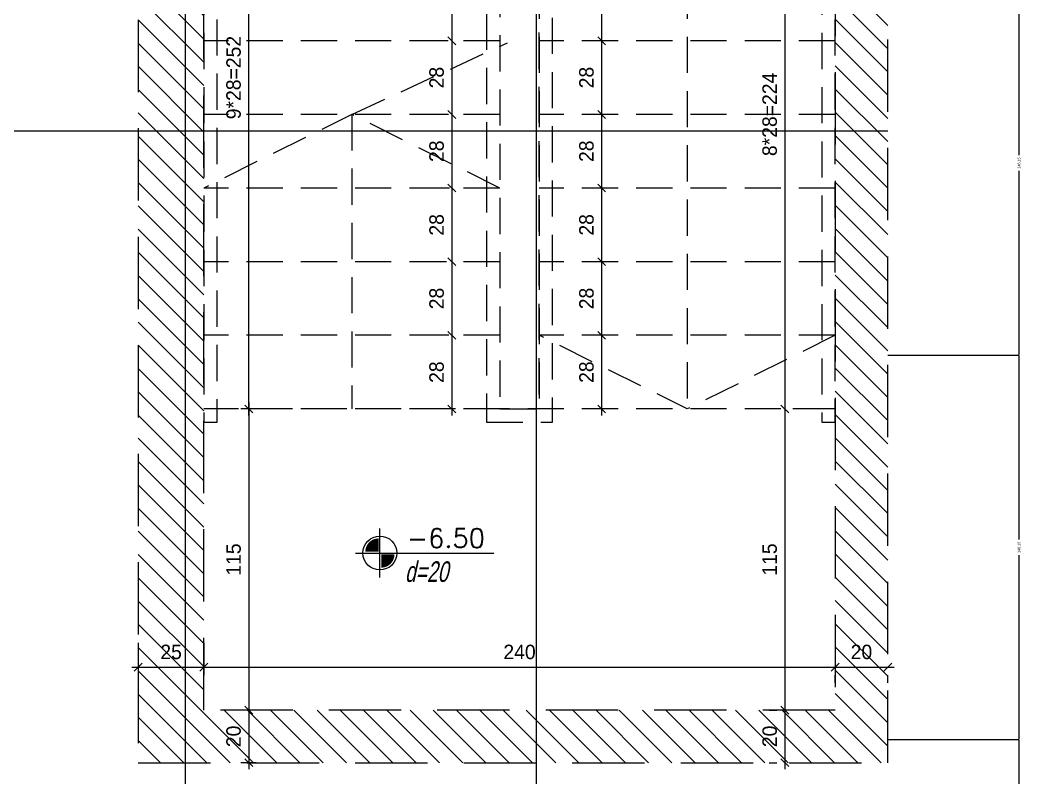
# Model space of a CAD drawing. Header units: inches. Extents: x -5298 to 11252, y 8210 to 22495.
# Drawn here: x 10450.4 to 10831, y 12667.8 to 12956 of the extents above; entities that cross this region are included whole.
import ezdxf
from ezdxf.enums import TextEntityAlignment as Align

# ---------------------------------------------------------------- set-up
doc = ezdxf.new("R2010")
doc.units = ezdxf.units.IN
doc.header["$LTSCALE"] = 55
doc.header["$MEASUREMENT"] = 0
doc.linetypes.add('DASHED2', pattern=[0.375, 0.25, -0.125])
doc.linetypes.add('HIDDEN', pattern=[0.375, 0.25, -0.125])
doc.layers.get('Defpoints').update_dxf_attribs({"color": 40})
for name, color, linetype in [('BEAM', 3, 'Continuous'), ('D7', 2, 'Continuous'), ('dim', 2, 'Continuous'), ('dim-50-v', 2, 'Continuous'), ('ENG_beton ole', 3, 'DASHED2'), ('HATCH', 8, 'Continuous'), ('V', 1, 'Continuous')]:
    doc.layers.add(name, color=color, linetype=linetype)
doc.styles.add('AA', font='hebtxt', dxfattribs={"width": 0.8, "oblique": 8})
doc.styles.add('HEBTXT', font='hebtxt-weld.shx')
doc.styles.add('ROMANS', font='romans')
doc.styles.get("Standard").update_dxf_attribs({"font": 'arial.ttf'})
doc.dimstyles.new('25', dxfattribs={"dimtxt": 5.5, "dimasz": 3, "dimexe": 3, "dimexo": 6, "dimgap": 3, "dimtad": 1, "dimdec": 0, "dimrnd": 0.5, "dimtxsty": 'HEBTXT', "dimblk1": 'OBLIQUE', "dimblk2": 'OBLIQUE', "dimsah": 1, "dimcen": 1, "dimdle": 2.5, "dimclre": 9, "dimclrt": 3, "dimazin": 3, "dimtfac": 1, "dimtdec": 0, "dimtix": 1, "dimtmove": 2, "dimatfit": 3, "dimldrblk": 'OBLIQUE'})
doc.dimstyles.get("Standard").update_dxf_attribs({"dimtxt": 2.5, "dimasz": 2.5, "dimexe": 1.25, "dimexo": 0.625, "dimtad": 1, "dimtxsty": 'Standard', "dimcen": 2.5, "dimazin": 3, "dimtfac": 1, "dimtmove": 0, "dimatfit": 3})

# ---------------------------------------------------------------- blocks, each defined once
blk = doc.blocks.new('PL')
at = {"linetype": 'ByBlock'}
for p, q in [((0, -0.258), (0, 0.258)), ((-0.258, 0), (1.204, 0))]:
    blk.add_line(p, q, dxfattribs=at)
at = {"color": 4, "const_width": 0.14}
for points in [[(-0.014, 0.084, 0.414214), (-0.084, 0.014, 1)], [(0.014, -0.084, 0.414214), (0.084, -0.014, 1)]]:
    blk.add_lwpolyline(points, format="xyb", dxfattribs=at)
at = {"linetype": 'ByBlock'}
blk.add_circle((0, 0), 0.179, dxfattribs=at)
at = {"style": 'ROMANS'}
blk.add_attdef('LEVEL', text='', height=0.2, dxfattribs=at).set_placement((0.698, 0.157), align=Align.MIDDLE)
blk = doc.blocks.new('_OBLIQUE')
at = {"color": 0, "linetype": 'ByBlock'}
blk.add_line((-0.5, -0.5), (0.5, 0.5), dxfattribs=at)
blk = doc.blocks.new('*D234')
at = {"layer": 'Defpoints', "color": 0, "linetype": 'Continuous', "transparency": 16777216}
for p in [(10741.2, 13032.12, 0), (10741.2, 12808.12, 0), (10741.2, 12808.12)]:
    blk.add_point(p, dxfattribs=at)
at = {"layer": 'dim-50-v', "color": 0, "linetype": 'Continuous', "lineweight": -2, "transparency": 16777216}
blk.add_line((10741.2, 13034.62), (10741.2, 12805.62), dxfattribs=at)
at = {"layer": 'dim-50-v', "color": 9, "linetype": 'Continuous', "lineweight": -2, "transparency": 16777216}
for p, q in [((10735.2, 13032.12), (10738.2, 13032.12)), ((10747.2, 12808.12), (10744.2, 12808.12))]:
    blk.add_line(p, q, dxfattribs=at)
at = {"layer": 'dim-50-v', "color": 0, "linetype": 'Continuous', "lineweight": -2, "transparency": 16777216, "xscale": 3, "yscale": 3, "zscale": 3}
for p, rotation in [((10741.2, 13032.12), 90), ((10741.2, 12808.12), 270)]:
    blk.add_blockref('_OBLIQUE', p, dxfattribs=dict(at, rotation=rotation))
at = {"layer": 'dim-50-v', "color": 3, "linetype": 'Continuous', "transparency": 16777216, "insert": (10735.45, 12920.12), "char_height": 5.5, "attachment_point": 5, "rotation": 90, "style": 'HEBTXT'}
blk.add_mtext('\\A1;8*28=224', dxfattribs=at)
blk = doc.blocks.new('*D235')
at = {"layer": 'Defpoints', "color": 0, "linetype": 'Continuous', "transparency": 16777216}
for p in [(10741.2, 12808.12, 0), (10741.2, 12693.62), (10741.21, 12693.62)]:
    blk.add_point(p, dxfattribs=at)
at = {"layer": 'dim-50-v', "color": 0, "linetype": 'Continuous', "lineweight": -2, "transparency": 16777216}
blk.add_line((10741.2, 12810.62), (10741.2, 12691.12), dxfattribs=at)
at = {"layer": 'dim-50-v', "color": 9, "linetype": 'Continuous', "lineweight": -2, "transparency": 16777216}
for p, q in [((10747.2, 12808.12), (10744.2, 12808.12)), ((10735.21, 12693.62), (10738.2, 12693.62))]:
    blk.add_line(p, q, dxfattribs=at)
at = {"layer": 'dim-50-v', "color": 0, "linetype": 'Continuous', "lineweight": -2, "transparency": 16777216, "xscale": 3, "yscale": 3, "zscale": 3}
for p, rotation in [((10741.2, 12808.12), 90), ((10741.2, 12693.62), 270)]:
    blk.add_blockref('_OBLIQUE', p, dxfattribs=dict(at, rotation=rotation))
at = {"layer": 'dim-50-v', "color": 3, "linetype": 'Continuous', "transparency": 16777216, "insert": (10735.45, 12750.87), "char_height": 5.5, "attachment_point": 5, "rotation": 90, "style": 'HEBTXT'}
blk.add_mtext('\\A1;115', dxfattribs=at)
blk = doc.blocks.new('*D236')
at = {"layer": 'Defpoints', "color": 0, "linetype": 'Continuous', "transparency": 16777216}
for p in [(10741.21, 12693.62), (10741.2, 12673.62), (10741.21, 12673.62)]:
    blk.add_point(p, dxfattribs=at)
at = {"layer": 'dim-50-v', "color": 0, "linetype": 'Continuous', "lineweight": -2, "transparency": 16777216}
blk.add_line((10741.2, 12696.12), (10741.2, 12671.12), dxfattribs=at)
at = {"layer": 'dim-50-v', "color": 9, "linetype": 'Continuous', "lineweight": -2, "transparency": 16777216}
for p, q in [((10735.21, 12693.62), (10738.2, 12693.62)), ((10735.21, 12673.62), (10738.2, 12673.62))]:
    blk.add_line(p, q, dxfattribs=at)
at = {"layer": 'dim-50-v', "color": 0, "linetype": 'Continuous', "lineweight": -2, "transparency": 16777216, "xscale": 3, "yscale": 3, "zscale": 3}
for p, rotation in [((10741.2, 12693.62), 90), ((10741.2, 12673.62), 270)]:
    blk.add_blockref('_OBLIQUE', p, dxfattribs=dict(at, rotation=rotation))
at = {"layer": 'dim-50-v', "color": 3, "linetype": 'Continuous', "transparency": 16777216, "insert": (10735.45, 12683.62), "char_height": 5.5, "attachment_point": 5, "rotation": 90, "style": 'HEBTXT'}
blk.add_mtext('\\A1;20', dxfattribs=at)
blk = doc.blocks.new('*D239')
at = {"layer": 'Defpoints', "color": 0, "linetype": 'Continuous', "transparency": 16777216}
for p in [(10671.55, 12976.12, 0), (10671.55, 12948.12, 0), (10671.55, 12948.12)]:
    blk.add_point(p, dxfattribs=at)
at = {"layer": 'dim-50-v', "color": 0, "linetype": 'Continuous', "lineweight": -2, "transparency": 16777216}
blk.add_line((10671.55, 12978.62), (10671.55, 12945.62), dxfattribs=at)
at = {"layer": 'dim-50-v', "color": 9, "linetype": 'Continuous', "lineweight": -2, "transparency": 16777216}
for p, q in [((10677.55, 12976.12), (10674.55, 12976.12)), ((10677.55, 12948.12), (10674.55, 12948.12))]:
    blk.add_line(p, q, dxfattribs=at)
at = {"layer": 'dim-50-v', "color": 0, "linetype": 'Continuous', "lineweight": -2, "transparency": 16777216, "xscale": 3, "yscale": 3, "zscale": 3}
for p, rotation in [((10671.55, 12976.12), 90), ((10671.55, 12948.12), 270)]:
    blk.add_blockref('_OBLIQUE', p, dxfattribs=dict(at, rotation=rotation))
at = {"layer": 'dim-50-v', "color": 3, "linetype": 'Continuous', "transparency": 16777216, "insert": (10665.8, 12962.12), "char_height": 5.5, "attachment_point": 5, "rotation": 90, "style": 'HEBTXT'}
blk.add_mtext('\\A1;28', dxfattribs=at)
blk = doc.blocks.new('*D240')
at = {"layer": 'Defpoints', "color": 0, "linetype": 'Continuous', "transparency": 16777216}
for p in [(10671.55, 12948.12, 0), (10671.55, 12920.12, 0), (10671.55, 12920.12)]:
    blk.add_point(p, dxfattribs=at)
at = {"layer": 'dim-50-v', "color": 0, "linetype": 'Continuous', "lineweight": -2, "transparency": 16777216}
blk.add_line((10671.55, 12950.62), (10671.55, 12917.62), dxfattribs=at)
at = {"layer": 'dim-50-v', "color": 9, "linetype": 'Continuous', "lineweight": -2, "transparency": 16777216}
for p, q in [((10677.55, 12948.12), (10674.55, 12948.12)), ((10677.55, 12920.12), (10674.55, 12920.12))]:
    blk.add_line(p, q, dxfattribs=at)
at = {"layer": 'dim-50-v', "color": 0, "linetype": 'Continuous', "lineweight": -2, "transparency": 16777216, "xscale": 3, "yscale": 3, "zscale": 3}
for p, rotation in [((10671.55, 12948.12), 90), ((10671.55, 12920.12), 270)]:
    blk.add_blockref('_OBLIQUE', p, dxfattribs=dict(at, rotation=rotation))
at = {"layer": 'dim-50-v', "color": 3, "linetype": 'Continuous', "transparency": 16777216, "insert": (10665.8, 12934.12), "char_height": 5.5, "attachment_point": 5, "rotation": 90, "style": 'HEBTXT'}
blk.add_mtext('\\A1;28', dxfattribs=at)
blk = doc.blocks.new('*D241')
at = {"layer": 'Defpoints', "color": 0, "linetype": 'Continuous', "transparency": 16777216}
for p in [(10671.55, 12920.12, 0), (10671.55, 12892.12, 0), (10671.55, 12892.12)]:
    blk.add_point(p, dxfattribs=at)
at = {"layer": 'dim-50-v', "color": 0, "linetype": 'Continuous', "lineweight": -2, "transparency": 16777216}
blk.add_line((10671.55, 12922.62), (10671.55, 12889.62), dxfattribs=at)
at = {"layer": 'dim-50-v', "color": 9, "linetype": 'Continuous', "lineweight": -2, "transparency": 16777216}
for p, q in [((10677.55, 12920.12), (10674.55, 12920.12)), ((10677.55, 12892.12), (10674.55, 12892.12))]:
    blk.add_line(p, q, dxfattribs=at)
at = {"layer": 'dim-50-v', "color": 0, "linetype": 'Continuous', "lineweight": -2, "transparency": 16777216, "xscale": 3, "yscale": 3, "zscale": 3}
for p, rotation in [((10671.55, 12920.12), 90), ((10671.55, 12892.12), 270)]:
    blk.add_blockref('_OBLIQUE', p, dxfattribs=dict(at, rotation=rotation))
at = {"layer": 'dim-50-v', "color": 3, "linetype": 'Continuous', "transparency": 16777216, "insert": (10665.8, 12906.12), "char_height": 5.5, "attachment_point": 5, "rotation": 90, "style": 'HEBTXT'}
blk.add_mtext('\\A1;28', dxfattribs=at)
blk = doc.blocks.new('*D242')
at = {"layer": 'Defpoints', "color": 0, "linetype": 'Continuous', "transparency": 16777216}
for p in [(10671.55, 12892.12, 0), (10671.55, 12864.12, 0), (10671.55, 12864.12)]:
    blk.add_point(p, dxfattribs=at)
at = {"layer": 'dim-50-v', "color": 0, "linetype": 'Continuous', "lineweight": -2, "transparency": 16777216}
blk.add_line((10671.55, 12894.62), (10671.55, 12861.62), dxfattribs=at)
at = {"layer": 'dim-50-v', "color": 9, "linetype": 'Continuous', "lineweight": -2, "transparency": 16777216}
for p, q in [((10677.55, 12892.12), (10674.55, 12892.12)), ((10677.55, 12864.12), (10674.55, 12864.12))]:
    blk.add_line(p, q, dxfattribs=at)
at = {"layer": 'dim-50-v', "color": 0, "linetype": 'Continuous', "lineweight": -2, "transparency": 16777216, "xscale": 3, "yscale": 3, "zscale": 3}
for p, rotation in [((10671.55, 12892.12), 90), ((10671.55, 12864.12), 270)]:
    blk.add_blockref('_OBLIQUE', p, dxfattribs=dict(at, rotation=rotation))
at = {"layer": 'dim-50-v', "color": 3, "linetype": 'Continuous', "transparency": 16777216, "insert": (10665.8, 12878.12), "char_height": 5.5, "attachment_point": 5, "rotation": 90, "style": 'HEBTXT'}
blk.add_mtext('\\A1;28', dxfattribs=at)
blk = doc.blocks.new('*D243')
at = {"layer": 'Defpoints', "color": 0, "linetype": 'Continuous', "transparency": 16777216}
for p in [(10671.55, 12864.12, 0), (10671.55, 12836.12, 0), (10671.55, 12836.12)]:
    blk.add_point(p, dxfattribs=at)
at = {"layer": 'dim-50-v', "color": 0, "linetype": 'Continuous', "lineweight": -2, "transparency": 16777216}
blk.add_line((10671.55, 12866.62), (10671.55, 12833.62), dxfattribs=at)
at = {"layer": 'dim-50-v', "color": 9, "linetype": 'Continuous', "lineweight": -2, "transparency": 16777216}
for p, q in [((10677.55, 12864.12), (10674.55, 12864.12)), ((10677.55, 12836.12), (10674.55, 12836.12))]:
    blk.add_line(p, q, dxfattribs=at)
at = {"layer": 'dim-50-v', "color": 0, "linetype": 'Continuous', "lineweight": -2, "transparency": 16777216, "xscale": 3, "yscale": 3, "zscale": 3}
for p, rotation in [((10671.55, 12864.12), 90), ((10671.55, 12836.12), 270)]:
    blk.add_blockref('_OBLIQUE', p, dxfattribs=dict(at, rotation=rotation))
at = {"layer": 'dim-50-v', "color": 3, "linetype": 'Continuous', "transparency": 16777216, "insert": (10665.8, 12850.12), "char_height": 5.5, "attachment_point": 5, "rotation": 90, "style": 'HEBTXT'}
blk.add_mtext('\\A1;28', dxfattribs=at)
blk = doc.blocks.new('*D244')
at = {"layer": 'Defpoints', "color": 0, "linetype": 'Continuous', "transparency": 16777216}
for p in [(10671.55, 12836.12, 0), (10671.55, 12808.12, 0), (10671.55, 12808.12)]:
    blk.add_point(p, dxfattribs=at)
at = {"layer": 'dim-50-v', "color": 0, "linetype": 'Continuous', "lineweight": -2, "transparency": 16777216}
blk.add_line((10671.55, 12838.62), (10671.55, 12805.62), dxfattribs=at)
at = {"layer": 'dim-50-v', "color": 9, "linetype": 'Continuous', "lineweight": -2, "transparency": 16777216}
for p, q in [((10677.55, 12836.12), (10674.55, 12836.12)), ((10677.55, 12808.12), (10674.55, 12808.12))]:
    blk.add_line(p, q, dxfattribs=at)
at = {"layer": 'dim-50-v', "color": 0, "linetype": 'Continuous', "lineweight": -2, "transparency": 16777216, "xscale": 3, "yscale": 3, "zscale": 3}
for p, rotation in [((10671.55, 12836.12), 90), ((10671.55, 12808.12), 270)]:
    blk.add_blockref('_OBLIQUE', p, dxfattribs=dict(at, rotation=rotation))
at = {"layer": 'dim-50-v', "color": 3, "linetype": 'Continuous', "transparency": 16777216, "insert": (10665.8, 12822.12), "char_height": 5.5, "attachment_point": 5, "rotation": 90, "style": 'HEBTXT'}
blk.add_mtext('\\A1;28', dxfattribs=at)
blk = doc.blocks.new('*D248')
at = {"layer": 'Defpoints', "color": 0, "linetype": 'Continuous', "transparency": 16777216}
for p in [(10618.63, 12976.12, 0), (10614.57, 12948.12), (10619.14, 12948.12, 0)]:
    blk.add_point(p, dxfattribs=at)
at = {"layer": 'dim-50-v', "color": 0, "linetype": 'Continuous', "lineweight": -2, "transparency": 16777216}
blk.add_line((10614.57, 12978.62), (10614.57, 12945.62), dxfattribs=at)
at = {"layer": 'dim-50-v', "color": 9, "linetype": 'Continuous', "lineweight": -2, "transparency": 16777216}
for p, q in [((10612.63, 12976.12), (10611.57, 12976.12)), ((10613.14, 12948.12), (10611.57, 12948.12))]:
    blk.add_line(p, q, dxfattribs=at)
at = {"layer": 'dim-50-v', "color": 0, "linetype": 'Continuous', "lineweight": -2, "transparency": 16777216, "xscale": 3, "yscale": 3, "zscale": 3}
for p, rotation in [((10614.57, 12976.12), 90), ((10614.57, 12948.12), 270)]:
    blk.add_blockref('_OBLIQUE', p, dxfattribs=dict(at, rotation=rotation))
at = {"layer": 'dim-50-v', "color": 3, "linetype": 'Continuous', "transparency": 16777216, "insert": (10608.82, 12962.12), "char_height": 5.5, "attachment_point": 5, "rotation": 90, "style": 'HEBTXT'}
blk.add_mtext('\\A1;28', dxfattribs=at)
blk = doc.blocks.new('*D249')
at = {"layer": 'Defpoints', "color": 0, "linetype": 'Continuous', "transparency": 16777216}
for p in [(10619.14, 12948.12, 0), (10614.57, 12920.12), (10619.35, 12920.12, 0)]:
    blk.add_point(p, dxfattribs=at)
at = {"layer": 'dim-50-v', "color": 9, "linetype": 'Continuous', "lineweight": -2, "transparency": 16777216}
for p, q in [((10613.14, 12948.12), (10611.57, 12948.12)), ((10613.35, 12920.12), (10611.57, 12920.12))]:
    blk.add_line(p, q, dxfattribs=at)
at = {"layer": 'dim-50-v', "color": 0, "linetype": 'Continuous', "lineweight": -2, "transparency": 16777216}
blk.add_line((10614.57, 12950.62), (10614.57, 12917.62), dxfattribs=at)
at = {"layer": 'dim-50-v', "color": 0, "linetype": 'Continuous', "lineweight": -2, "transparency": 16777216, "xscale": 3, "yscale": 3, "zscale": 3}
for p, rotation in [((10614.57, 12948.12), 90), ((10614.57, 12920.12), 270)]:
    blk.add_blockref('_OBLIQUE', p, dxfattribs=dict(at, rotation=rotation))
at = {"layer": 'dim-50-v', "color": 3, "linetype": 'Continuous', "transparency": 16777216, "insert": (10608.82, 12934.12), "char_height": 5.5, "attachment_point": 5, "rotation": 90, "style": 'HEBTXT'}
blk.add_mtext('\\A1;28', dxfattribs=at)
blk = doc.blocks.new('*D250')
at = {"layer": 'Defpoints', "color": 0, "linetype": 'Continuous', "transparency": 16777216}
for p in [(10619.35, 12920.12, 0), (10614.57, 12892.12), (10619.69, 12892.12, 0)]:
    blk.add_point(p, dxfattribs=at)
at = {"layer": 'dim-50-v', "color": 0, "linetype": 'Continuous', "lineweight": -2, "transparency": 16777216}
blk.add_line((10614.57, 12922.62), (10614.57, 12889.62), dxfattribs=at)
at = {"layer": 'dim-50-v', "color": 9, "linetype": 'Continuous', "lineweight": -2, "transparency": 16777216}
for p, q in [((10613.35, 12920.12), (10611.57, 12920.12)), ((10613.69, 12892.12), (10611.57, 12892.12))]:
    blk.add_line(p, q, dxfattribs=at)
at = {"layer": 'dim-50-v', "color": 0, "linetype": 'Continuous', "lineweight": -2, "transparency": 16777216, "xscale": 3, "yscale": 3, "zscale": 3}
for p, rotation in [((10614.57, 12920.12), 90), ((10614.57, 12892.12), 270)]:
    blk.add_blockref('_OBLIQUE', p, dxfattribs=dict(at, rotation=rotation))
at = {"layer": 'dim-50-v', "color": 3, "linetype": 'Continuous', "transparency": 16777216, "insert": (10608.82, 12906.12), "char_height": 5.5, "attachment_point": 5, "rotation": 90, "style": 'HEBTXT'}
blk.add_mtext('\\A1;28', dxfattribs=at)
blk = doc.blocks.new('*D251')
at = {"layer": 'Defpoints', "color": 0, "linetype": 'Continuous', "transparency": 16777216}
for p in [(10619.69, 12892.12, 0), (10614.57, 12864.12), (10618.62, 12864.12, 0)]:
    blk.add_point(p, dxfattribs=at)
at = {"layer": 'dim-50-v', "color": 0, "linetype": 'Continuous', "lineweight": -2, "transparency": 16777216}
blk.add_line((10614.57, 12894.62), (10614.57, 12861.62), dxfattribs=at)
at = {"layer": 'dim-50-v', "color": 9, "linetype": 'Continuous', "lineweight": -2, "transparency": 16777216}
for p, q in [((10613.69, 12892.12), (10611.57, 12892.12)), ((10612.62, 12864.12), (10611.57, 12864.12))]:
    blk.add_line(p, q, dxfattribs=at)
at = {"layer": 'dim-50-v', "color": 0, "linetype": 'Continuous', "lineweight": -2, "transparency": 16777216, "xscale": 3, "yscale": 3, "zscale": 3}
for p, rotation in [((10614.57, 12892.12), 90), ((10614.57, 12864.12), 270)]:
    blk.add_blockref('_OBLIQUE', p, dxfattribs=dict(at, rotation=rotation))
at = {"layer": 'dim-50-v', "color": 3, "linetype": 'Continuous', "transparency": 16777216, "insert": (10608.82, 12878.12), "char_height": 5.5, "attachment_point": 5, "rotation": 90, "style": 'HEBTXT'}
blk.add_mtext('\\A1;28', dxfattribs=at)
blk = doc.blocks.new('*D252')
at = {"layer": 'Defpoints', "color": 0, "linetype": 'Continuous', "transparency": 16777216}
for p in [(10618.62, 12864.12, 0), (10614.57, 12836.12), (10619.48, 12836.12, 0)]:
    blk.add_point(p, dxfattribs=at)
at = {"layer": 'dim-50-v', "color": 9, "linetype": 'Continuous', "lineweight": -2, "transparency": 16777216}
for p, q in [((10612.62, 12864.12), (10611.57, 12864.12)), ((10613.48, 12836.12), (10611.57, 12836.12))]:
    blk.add_line(p, q, dxfattribs=at)
at = {"layer": 'dim-50-v', "color": 0, "linetype": 'Continuous', "lineweight": -2, "transparency": 16777216}
blk.add_line((10614.57, 12866.62), (10614.57, 12833.62), dxfattribs=at)
at = {"layer": 'dim-50-v', "color": 0, "linetype": 'Continuous', "lineweight": -2, "transparency": 16777216, "xscale": 3, "yscale": 3, "zscale": 3}
for p, rotation in [((10614.57, 12864.12), 90), ((10614.57, 12836.12), 270)]:
    blk.add_blockref('_OBLIQUE', p, dxfattribs=dict(at, rotation=rotation))
at = {"layer": 'dim-50-v', "color": 3, "linetype": 'Continuous', "transparency": 16777216, "insert": (10608.82, 12850.12), "char_height": 5.5, "attachment_point": 5, "rotation": 90, "style": 'HEBTXT'}
blk.add_mtext('\\A1;28', dxfattribs=at)
blk = doc.blocks.new('*D253')
at = {"layer": 'Defpoints', "color": 0, "linetype": 'Continuous', "transparency": 16777216}
for p in [(10619.48, 12836.12, 0), (10614.57, 12808.12), (10617.73, 12808.12, 0)]:
    blk.add_point(p, dxfattribs=at)
at = {"layer": 'dim-50-v', "color": 0, "linetype": 'Continuous', "lineweight": -2, "transparency": 16777216}
blk.add_line((10614.57, 12838.62), (10614.57, 12805.62), dxfattribs=at)
at = {"layer": 'dim-50-v', "color": 9, "linetype": 'Continuous', "lineweight": -2, "transparency": 16777216}
for p, q in [((10613.48, 12836.12), (10611.57, 12836.12)), ((10611.73, 12808.12), (10611.57, 12808.12))]:
    blk.add_line(p, q, dxfattribs=at)
at = {"layer": 'dim-50-v', "color": 0, "linetype": 'Continuous', "lineweight": -2, "transparency": 16777216, "xscale": 3, "yscale": 3, "zscale": 3}
for p, rotation in [((10614.57, 12836.12), 90), ((10614.57, 12808.12), 270)]:
    blk.add_blockref('_OBLIQUE', p, dxfattribs=dict(at, rotation=rotation))
at = {"layer": 'dim-50-v', "color": 3, "linetype": 'Continuous', "transparency": 16777216, "insert": (10608.82, 12822.12), "char_height": 5.5, "attachment_point": 5, "rotation": 90, "style": 'HEBTXT'}
blk.add_mtext('\\A1;28', dxfattribs=at)
blk = doc.blocks.new('*D254')
at = {"layer": 'Defpoints', "color": 0, "linetype": 'Continuous', "transparency": 16777216}
for p in [(10544.88, 12808.12, 0), (10537.38, 12693.62), (10544.31, 12693.62)]:
    blk.add_point(p, dxfattribs=at)
at = {"layer": 'dim-50-v', "color": 0, "linetype": 'Continuous', "lineweight": -2, "transparency": 16777216}
blk.add_line((10537.38, 12810.62), (10537.38, 12691.12), dxfattribs=at)
at = {"layer": 'dim-50-v', "color": 9, "linetype": 'Continuous', "lineweight": -2, "transparency": 16777216}
for p, q in [((10538.88, 12808.12), (10534.38, 12808.12)), ((10538.31, 12693.62), (10534.38, 12693.62))]:
    blk.add_line(p, q, dxfattribs=at)
at = {"layer": 'dim-50-v', "color": 0, "linetype": 'Continuous', "lineweight": -2, "transparency": 16777216, "xscale": 3, "yscale": 3, "zscale": 3}
for p, rotation in [((10537.38, 12808.12), 90), ((10537.38, 12693.62), 270)]:
    blk.add_blockref('_OBLIQUE', p, dxfattribs=dict(at, rotation=rotation))
at = {"layer": 'dim-50-v', "color": 3, "linetype": 'Continuous', "transparency": 16777216, "insert": (10531.63, 12750.87), "char_height": 5.5, "attachment_point": 5, "rotation": 90, "style": 'HEBTXT'}
blk.add_mtext('\\A1;115', dxfattribs=at)
blk = doc.blocks.new('*D255')
at = {"layer": 'Defpoints', "color": 0, "linetype": 'Continuous', "transparency": 16777216}
for p in [(10544.31, 12693.62), (10537.38, 12673.62), (10546.19, 12673.62)]:
    blk.add_point(p, dxfattribs=at)
at = {"layer": 'dim-50-v', "color": 0, "linetype": 'Continuous', "lineweight": -2, "transparency": 16777216}
blk.add_line((10537.38, 12696.12), (10537.38, 12671.12), dxfattribs=at)
at = {"layer": 'dim-50-v', "color": 9, "linetype": 'Continuous', "lineweight": -2, "transparency": 16777216}
for p, q in [((10538.31, 12693.62), (10534.38, 12693.62)), ((10540.19, 12673.62), (10534.38, 12673.62))]:
    blk.add_line(p, q, dxfattribs=at)
at = {"layer": 'dim-50-v', "color": 0, "linetype": 'Continuous', "lineweight": -2, "transparency": 16777216, "xscale": 3, "yscale": 3, "zscale": 3}
for p, rotation in [((10537.38, 12693.62), 90), ((10537.38, 12673.62), 270)]:
    blk.add_blockref('_OBLIQUE', p, dxfattribs=dict(at, rotation=rotation))
at = {"layer": 'dim-50-v', "color": 3, "linetype": 'Continuous', "transparency": 16777216, "insert": (10531.63, 12683.62), "char_height": 5.5, "attachment_point": 5, "rotation": 90, "style": 'HEBTXT'}
blk.add_mtext('\\A1;20', dxfattribs=at)
blk = doc.blocks.new('*D277')
at = {"layer": 'Defpoints', "color": 0, "linetype": 'Continuous', "transparency": 16777216}
for p in [(10495.38, 12725.15), (10520.33, 12725.15), (10520.33, 12709.95)]:
    blk.add_point(p, dxfattribs=at)
at = {"layer": 'dim-50-v', "color": 9, "linetype": 'Continuous', "lineweight": -2, "transparency": 16777216}
for p, q in [((10495.38, 12719.15), (10495.38, 12706.95)), ((10520.33, 12719.15), (10520.33, 12706.95))]:
    blk.add_line(p, q, dxfattribs=at)
at = {"layer": 'dim-50-v', "color": 0, "linetype": 'Continuous', "lineweight": -2, "transparency": 16777216}
blk.add_line((10492.88, 12709.95), (10522.83, 12709.95), dxfattribs=at)
at = {"layer": 'dim-50-v', "color": 0, "linetype": 'Continuous', "lineweight": -2, "transparency": 16777216, "xscale": 3, "yscale": 3, "zscale": 3, "rotation": 180}
blk.add_blockref('_OBLIQUE', (10495.38, 12709.95), dxfattribs=at)
at = {"layer": 'dim-50-v', "color": 0, "linetype": 'Continuous', "lineweight": -2, "transparency": 16777216, "xscale": 3, "yscale": 3, "zscale": 3}
blk.add_blockref('_OBLIQUE', (10520.33, 12709.95), dxfattribs=at)
at = {"layer": 'dim-50-v', "color": 3, "linetype": 'Continuous', "transparency": 16777216, "insert": (10507.85, 12715.7), "char_height": 5.5, "attachment_point": 5, "style": 'HEBTXT'}
blk.add_mtext('\\A1;25', dxfattribs=at)
blk = doc.blocks.new('*D278')
at = {"layer": 'Defpoints', "color": 0, "linetype": 'Continuous', "transparency": 16777216}
for p in [(10520.33, 12725.15), (10760.33, 12709.95), (10760.33, 12709.95)]:
    blk.add_point(p, dxfattribs=at)
at = {"layer": 'dim-50-v', "color": 9, "linetype": 'Continuous', "lineweight": -2, "transparency": 16777216}
for p, q in [((10520.33, 12719.15), (10520.33, 12706.95)), ((10760.33, 12703.95), (10760.33, 12706.95))]:
    blk.add_line(p, q, dxfattribs=at)
at = {"layer": 'dim-50-v', "color": 0, "linetype": 'Continuous', "lineweight": -2, "transparency": 16777216}
blk.add_line((10517.83, 12709.95), (10762.83, 12709.95), dxfattribs=at)
at = {"layer": 'dim-50-v', "color": 0, "linetype": 'Continuous', "lineweight": -2, "transparency": 16777216, "xscale": 3, "yscale": 3, "zscale": 3, "rotation": 180}
blk.add_blockref('_OBLIQUE', (10520.33, 12709.95), dxfattribs=at)
at = {"layer": 'dim-50-v', "color": 0, "linetype": 'Continuous', "lineweight": -2, "transparency": 16777216, "xscale": 3, "yscale": 3, "zscale": 3}
blk.add_blockref('_OBLIQUE', (10760.33, 12709.95), dxfattribs=at)
at = {"layer": 'dim-50-v', "color": 3, "linetype": 'Continuous', "transparency": 16777216, "insert": (10640.33, 12715.7), "char_height": 5.5, "attachment_point": 5, "style": 'HEBTXT'}
blk.add_mtext('\\A1;240', dxfattribs=at)
blk = doc.blocks.new('*D279')
at = {"layer": 'Defpoints', "color": 0, "linetype": 'Continuous', "transparency": 16777216}
for p in [(10760.33, 12709.95), (10780.33, 12709.95), (10780.33, 12709.95)]:
    blk.add_point(p, dxfattribs=at)
at = {"layer": 'dim-50-v', "color": 0, "linetype": 'Continuous', "lineweight": -2, "transparency": 16777216}
blk.add_line((10757.83, 12709.95), (10782.83, 12709.95), dxfattribs=at)
at = {"layer": 'dim-50-v', "color": 9, "linetype": 'Continuous', "lineweight": -2, "transparency": 16777216}
for p, q in [((10760.33, 12703.95), (10760.33, 12706.95)), ((10780.33, 12703.95), (10780.33, 12706.95))]:
    blk.add_line(p, q, dxfattribs=at)
at = {"layer": 'dim-50-v', "color": 0, "linetype": 'Continuous', "lineweight": -2, "transparency": 16777216, "xscale": 3, "yscale": 3, "zscale": 3, "rotation": 180}
blk.add_blockref('_OBLIQUE', (10760.33, 12709.95), dxfattribs=at)
at = {"layer": 'dim-50-v', "color": 0, "linetype": 'Continuous', "lineweight": -2, "transparency": 16777216, "xscale": 3, "yscale": 3, "zscale": 3}
blk.add_blockref('_OBLIQUE', (10780.33, 12709.95), dxfattribs=at)
at = {"layer": 'dim-50-v', "color": 3, "linetype": 'Continuous', "transparency": 16777216, "insert": (10770.33, 12715.7), "char_height": 5.5, "attachment_point": 5, "style": 'HEBTXT'}
blk.add_mtext('\\A1;20', dxfattribs=at)
blk = doc.blocks.new('*D1316')
at = {"layer": 'Defpoints', "color": 0, "linetype": 'Continuous', "transparency": 16777216}
for p in [(10537.38, 13060.12), (10552.35, 13060.12, 0), (10544.88, 12808.12, 0)]:
    blk.add_point(p, dxfattribs=at)
at = {"layer": 'dim-50-v', "color": 0, "linetype": 'Continuous', "lineweight": -2, "transparency": 16777216}
blk.add_line((10537.38, 12805.62), (10537.38, 13062.62), dxfattribs=at)
at = {"layer": 'dim-50-v', "color": 9, "linetype": 'Continuous', "lineweight": -2, "transparency": 16777216}
for p, q in [((10546.35, 13060.12), (10534.38, 13060.12)), ((10538.88, 12808.12), (10534.38, 12808.12))]:
    blk.add_line(p, q, dxfattribs=at)
at = {"layer": 'dim-50-v', "color": 0, "linetype": 'Continuous', "lineweight": -2, "transparency": 16777216, "xscale": 3, "yscale": 3, "zscale": 3}
for p, rotation in [((10537.38, 13060.12), 90), ((10537.38, 12808.12), 270)]:
    blk.add_blockref('_OBLIQUE', p, dxfattribs=dict(at, rotation=rotation))
at = {"layer": 'dim-50-v', "color": 3, "linetype": 'Continuous', "transparency": 16777216, "insert": (10531.63, 12934.12), "char_height": 5.5, "attachment_point": 5, "rotation": 90, "style": 'HEBTXT'}
blk.add_mtext('\\A1;9*28=252', dxfattribs=at)
blk = doc.blocks.new('_CLOSEDFILLED')
at = {"color": 0, "linetype": 'BYBLOCK'}
blk.add_solid([(-1, 0.2), (0, 0), (-1, -0.2)], dxfattribs=at)
blk = doc.blocks.new('*D146')
at = {"color": 2}
for p, q in [((10780.33, 12682.42), (10830.33, 12682.42)), ((10830.33, 12612.35), (10830.33, 12682.17)), ((10830.33, 12536.52), (10830.33, 12606.35)), ((10780.33, 12536.27), (10830.33, 12536.27))]:
    blk.add_line(p, q, dxfattribs=at)
at = {"layer": 'Defpoints'}
for p in [(10780.33, 12682.42), (10780.33, 12536.27), (10830.33, 12536.27)]:
    blk.add_point(p, dxfattribs=at)
at = {"layer": 'dim', "color": 2, "xscale": 0.25, "yscale": 0.25}
for p, rotation in [((10830.33, 12682.42), 90), ((10830.33, 12536.27), 270)]:
    blk.add_blockref('_CLOSEDFILLED', p, dxfattribs=dict(at, rotation=rotation))
at = {"layer": 'dim', "color": 0, "insert": (10830.33, 12609.35), "char_height": 1, "attachment_point": 5, "rotation": 90}
blk.add_mtext('146,15', dxfattribs=at)
blk = doc.blocks.new('*D147')
at = {"color": 2}
for p, q in [((10780.33, 12828.57), (10830.33, 12828.57)), ((10830.33, 12758.5), (10830.33, 12828.32)), ((10830.33, 12682.67), (10830.33, 12752.5)), ((10780.33, 12682.42), (10830.33, 12682.42))]:
    blk.add_line(p, q, dxfattribs=at)
at = {"layer": 'Defpoints'}
for p in [(10780.33, 12828.57), (10780.33, 12682.42), (10830.33, 12682.42)]:
    blk.add_point(p, dxfattribs=at)
at = {"layer": 'dim', "color": 2, "xscale": 0.25, "yscale": 0.25}
for p, rotation in [((10830.33, 12828.57), 90), ((10830.33, 12682.42), 270)]:
    blk.add_blockref('_CLOSEDFILLED', p, dxfattribs=dict(at, rotation=rotation))
at = {"layer": 'dim', "color": 0, "insert": (10830.33, 12755.5), "char_height": 1, "attachment_point": 5, "rotation": 90}
blk.add_mtext('146,15', dxfattribs=at)
blk = doc.blocks.new('*D148')
at = {"color": 2}
for p, q in [((10780.33, 12974.72), (10830.33, 12974.72)), ((10830.33, 12904.64), (10830.33, 12974.47)), ((10830.33, 12828.82), (10830.33, 12898.64)), ((10780.33, 12828.57), (10830.33, 12828.57))]:
    blk.add_line(p, q, dxfattribs=at)
at = {"layer": 'Defpoints'}
for p in [(10780.33, 12974.72), (10780.33, 12828.57), (10830.33, 12828.57)]:
    blk.add_point(p, dxfattribs=at)
at = {"layer": 'dim', "color": 2, "xscale": 0.25, "yscale": 0.25}
for p, rotation in [((10830.33, 12974.72), 90), ((10830.33, 12828.57), 270)]:
    blk.add_blockref('_CLOSEDFILLED', p, dxfattribs=dict(at, rotation=rotation))
at = {"layer": 'dim', "color": 0, "insert": (10830.33, 12901.64), "char_height": 1, "attachment_point": 5, "rotation": 90}
blk.add_mtext('146,15', dxfattribs=at)

msp = doc.modelspace()

# ---------------------------------------------------------------- hatches: boundary and pattern name
at = {"layer": 'HATCH', "linetype": 'Continuous', "transparency": 33554687}
h = msp.add_hatch(dxfattribs=at)
h.set_pattern_fill('ANSI31', color=256, scale=50, angle=270)
h.set_pattern_definition([(315, (-920.788, 3.544), (4.4194174, 4.4194174), [])])
h.paths.add_polyline_path([(10520.329, 13183.594), (10648.873, 13183.617), (10648.877, 13203.594), (10495.324, 13203.593), (10495.38, 12673.615), (10780.328, 12673.617), (10780.323, 13203.618), (10753.873, 13203.618), (10753.873, 13183.618), (10760.324, 13183.618), (10760.329, 12693.618), (10520.329, 12693.615)])

# ---------------------------------------------------------------- linework, layer by layer
at = {"layer": 'BEAM', "color": 5}
for p, q in [((10513.34, 11513.244), (10513.34, 18236.017)), ((10646.834, 11513.244), (10646.834, 18236.017)), ((7576.475, 12913.822), (10780.328, 12913.822))]:
    msp.add_line(p, q, dxfattribs=at)
at = {"layer": 'ENG_beton ole', "ltscale": 2}
msp.add_lwpolyline([(10648.873, 13183.617), (10648.877, 13203.594), (10495.324, 13203.593), (10495.38, 12673.615), (10780.328, 12673.617), (10780.323, 13203.618), (10753.873, 13203.618), (10753.873, 13183.618), (10760.324, 13183.618), (10760.329, 12693.618), (10520.329, 12693.615), (10520.329, 13183.594)], close=True, dxfattribs=at)
at = {"layer": 'V', "linetype": 'HIDDEN'}
for p, q in [((10647.824, 13032.118, 0), (10647.824, 12808.118, 0)), ((10760.324, 12948.118, 0), (10647.824, 12948.118, 0)), ((10760.324, 12920.118, 0), (10647.824, 12920.118, 0)), ((10760.324, 12892.118, 0), (10647.824, 12892.118, 0)), ((10760.324, 12864.118, 0), (10647.824, 12864.118, 0)), ((10760.324, 12836.118, 0), (10647.824, 12836.118, 0)), ((10760.324, 12808.118, 0), (10520.324, 12808.118, 0)), ((10760.324, 12808.118, 0), (10647.824, 12808.118, 0))]:
    msp.add_line(p, q, dxfattribs=at)
at = {"layer": 'V', "linetype": 'HIDDEN', "elevation": 0, "flags": 128}
for points in [[(10627.824, 12803.118), (10652.824, 12803.118), (10652.824, 13062.008), (10627.824, 13062.008)], [(10632.824, 12808.118), (10647.824, 12808.118), (10647.824, 13060.118), (10632.824, 13060.118)], [(10755.324, 12803.118), (10760.324, 12803.118), (10760.324, 13037.118), (10755.324, 13037.118)]]:
    msp.add_lwpolyline(points, close=True, dxfattribs=at)
at = {"layer": 'V', "linetype": 'HIDDEN', "flags": 128}
msp.add_lwpolyline([(10520.328, 12803.116), (10525.328, 12803.116), (10525.328, 13037.116), (10520.328, 13037.116)], close=True, dxfattribs=at)
at = {"layer": 'V', "linetype": 'HIDDEN', "elevation": 0, "flags": 128}
for points in [[(10704.074, 13032.118), (10704.074, 12808.118)], [(10632.824, 12948.118), (10520.324, 12948.118)], [(10576.574, 12920.118), (10635.709, 12947.352)], [(10632.824, 12920.118), (10520.324, 12920.118)], [(10632.824, 12892.118), (10576.574, 12920.118), (10520.324, 12892.118)], [(10576.574, 12920.118), (10576.574, 12808.118)], [(10632.824, 12892.118), (10520.324, 12892.118)], [(10632.824, 12864.118), (10520.324, 12864.118)], [(10632.824, 12836.118), (10520.324, 12836.118)], [(10760.324, 12836.118), (10704.074, 12808.118), (10647.824, 12836.118)], [(10632.824, 12808.118), (10520.324, 12808.118)]]:
    msp.add_lwpolyline(points, dxfattribs=at)

# ---------------------------------------------------------------- block references
at = {"layer": 'D7', "xscale": 36, "yscale": 36, "zscale": 36}
msp.add_blockref('PL', (10587.25, 12753.334), dxfattribs=at).add_auto_attribs({'LEVEL': '-6.50'})

# ---------------------------------------------------------------- texts
at = {"layer": 'D7', "style": 'AA', "oblique": 12, "width": 0.7}
msp.add_text('d=20', height=7.8, dxfattribs=at).set_placement((10596.783, 12742.362))

# ---------------------------------------------------------------- dimensions: what is measured, and where the dimension line sits
at = {"layer": 'dim', "color": 2}
for base, p1, p2, picture, middle in [((10830.328, 12828.569), (10780.328, 12828.569), (10780.328, 12974.716), '*D148', (10830.328, 12901.643)), ((10830.328, 12682.422), (10780.328, 12682.422), (10780.328, 12828.569), '*D147', (10830.328, 12755.495)), ((10830.328, 12536.275), (10780.328, 12536.275), (10780.328, 12682.422), '*D146', (10830.328, 12609.348))]:
    dim = msp.add_linear_dim(base=base, p1=p1, p2=p2, angle=90, dimstyle='Standard', dxfattribs=at)
    dim.commit()
    dim.dimension.update_dxf_attribs({"geometry": picture, "text_midpoint": middle})
at = {"layer": 'dim-50-v', "color": 2, "linetype": 'Continuous'}
dim = msp.add_linear_dim(base=(10537.377, 13060.118), p1=(10544.885, 12808.118, 0), p2=(10552.353, 13060.118, 0), angle=90, text='9*28=<>', dimstyle='25', dxfattribs=at)
dim.commit()
dim.dimension.update_dxf_attribs({"geometry": '*D1316', "text_midpoint": (10531.627, 12934.118)})
at = {"layer": 'dim-50-v', "linetype": 'Continuous'}
dim = msp.add_linear_dim(base=(10741.203, 12808.118), p1=(10741.203, 13032.118, 0), p2=(10741.203, 12808.118, 0), angle=90, text='8*28=<>', dimstyle='25', dxfattribs=at)
dim.commit()
dim.dimension.update_dxf_attribs({"geometry": '*D234', "text_midpoint": (10735.453, 12920.118)})
for base, p1, p2, picture, middle in [((10614.57, 12948.118, 0), (10618.625, 12976.118, 0), (10619.139, 12948.118, 0), '*D248', (10608.82, 12962.118, 0)), ((10671.555, 12948.118), (10671.555, 12976.118, 0), (10671.555, 12948.118, 0), '*D239', (10665.805, 12962.118)), ((10614.57, 12920.118, 0), (10619.139, 12948.118, 0), (10619.346, 12920.118, 0), '*D249', (10608.82, 12934.118, 0)), ((10671.555, 12920.118), (10671.555, 12948.118, 0), (10671.555, 12920.118, 0), '*D240', (10665.805, 12934.118)), ((10614.57, 12892.118, 0), (10619.346, 12920.118, 0), (10619.691, 12892.118, 0), '*D250', (10608.82, 12906.118, 0)), ((10671.555, 12892.118), (10671.555, 12920.118, 0), (10671.555, 12892.118, 0), '*D241', (10665.805, 12906.118)), ((10614.57, 12864.118, 0), (10619.691, 12892.118, 0), (10618.616, 12864.118, 0), '*D251', (10608.82, 12878.118, 0)), ((10671.555, 12864.118), (10671.555, 12892.118, 0), (10671.555, 12864.118, 0), '*D242', (10665.805, 12878.118)), ((10614.57, 12836.118, 0), (10618.616, 12864.118, 0), (10619.481, 12836.118, 0), '*D252', (10608.82, 12850.118, 0)), ((10671.555, 12836.118), (10671.555, 12864.118, 0), (10671.555, 12836.118, 0), '*D243', (10665.805, 12850.118)), ((10614.57, 12808.118, 0), (10619.481, 12836.118, 0), (10617.733, 12808.118, 0), '*D253', (10608.82, 12822.118, 0)), ((10671.555, 12808.118), (10671.555, 12836.118, 0), (10671.555, 12808.118, 0), '*D244', (10665.805, 12822.118)), ((10537.377, 12693.616), (10544.885, 12808.118, 0), (10544.309, 12693.616), '*D254', (10531.627, 12750.867)), ((10741.203, 12693.617), (10741.203, 12808.118, 0), (10741.207, 12693.617), '*D235', (10735.453, 12750.868)), ((10537.377, 12673.616), (10544.309, 12693.616), (10546.19, 12673.616), '*D255', (10531.627, 12683.616)), ((10741.203, 12673.617), (10741.207, 12693.617), (10741.206, 12673.617), '*D236', (10735.453, 12683.617))]:
    dim = msp.add_linear_dim(base=base, p1=p1, p2=p2, angle=90, dimstyle='25', dxfattribs=at)
    dim.commit()
    dim.dimension.update_dxf_attribs({"geometry": picture, "text_midpoint": middle})
for base, p1, p2, picture, middle in [((10520.329, 12709.947), (10495.375, 12725.153), (10520.329, 12725.153), '*D277', (10507.852, 12715.697)), ((10760.329, 12709.947), (10520.329, 12725.153), (10760.329, 12709.949), '*D278', (10640.329, 12715.697)), ((10780.328, 12709.947), (10760.329, 12709.949), (10780.328, 12709.949), '*D279', (10770.328, 12715.697))]:
    dim = msp.add_linear_dim(base=base, p1=p1, p2=p2, dimstyle='25', dxfattribs=at)
    dim.commit()
    dim.dimension.update_dxf_attribs({"geometry": picture, "text_midpoint": middle})

doc.saveas('drawing.dxf')
